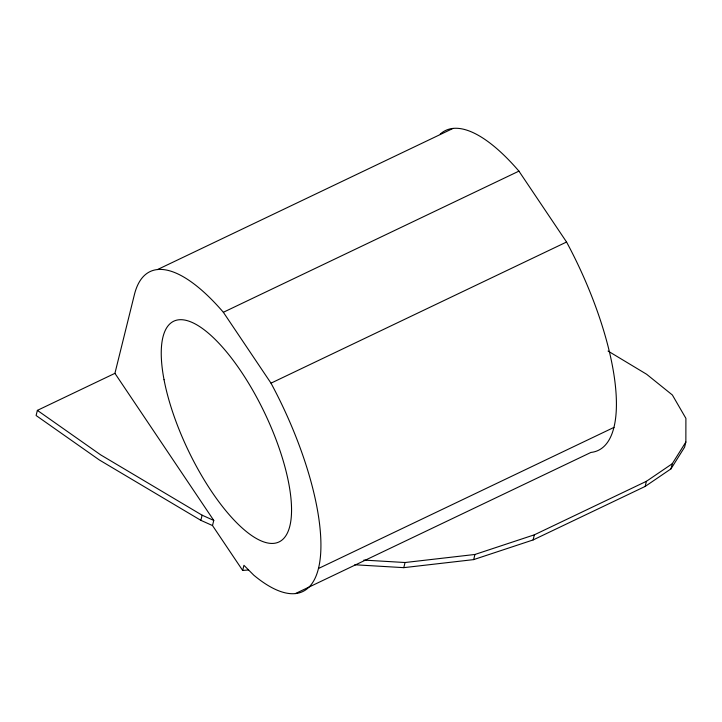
<?xml version="1.0" encoding="UTF-8"?>
<svg xmlns="http://www.w3.org/2000/svg" width="722" height="722" viewBox="0 0 722 722"><rect width="100%" height="100%" fill="white"/><g stroke="black" fill="none" stroke-linecap="round" stroke-linejoin="round"><path stroke-width="1.08" d="M354.782 564.766L403.778 567.654L473.668 559.604L533.098 539.948L645.152 486.438L670.991 468.858L684.591 447.171L685.864 442.035L685.9 418.354L672.372 394.997L646.605 374.249L608.059 351.054M295.388 593.574L590.957 452.423A177.251 61.668 64.5 0 0 566.562 242.023L518.928 171.132L223.36 312.283A177.251 61.668 64.5 0 0 134.4 294.63L114.924 373.337L37.373 410.376L36.1 415.511L99.356 459.977L200.851 520.336L212.503 525.553L242.664 570.452L248.278 569.992M200.851 520.336L202.124 515.201L100.629 454.842L37.373 410.376M212.503 525.553L213.766 520.427L114.924 373.337M242.664 570.452L243.937 565.308L253.837 575.226A177.251 61.668 64.5 0 0 320.478 556.012A177.251 61.668 64.5 0 0 271.003 383.165L223.36 312.283M403.778 567.654L405.051 562.519L474.941 554.469L534.361 534.812L646.425 481.303L672.254 463.732L685.864 442.035M473.668 559.604L474.941 554.469M533.098 539.948L534.361 534.812M645.152 486.438L646.425 481.303M670.991 468.858L672.254 463.732M157.468 269.577L453.037 128.426M271.003 383.165L566.562 242.023M318.465 568.512L614.025 427.37M363.843 560.091L405.051 562.519M202.124 515.201L213.766 520.427M440.249 134.102A177.251 61.668 64.5 0 1 518.928 171.132M164.038 379.7A122.28 42.544 64.5 0 0 274.008 543.332A122.28 42.544 64.5 0 0 241.247 371.686A122.28 42.544 64.5 0 0 164.038 379.7"/></g></svg>
